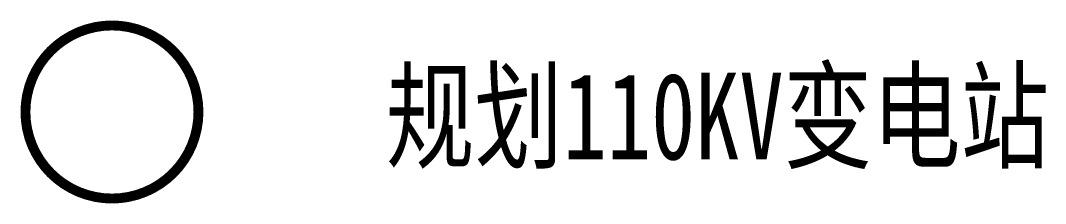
# Model space of a CAD drawing. Header units: millimetres. Extents: x -3.7 to 37.8, y -3.7 to 3.7.
import ezdxf

# ---------------------------------------------------------------- set-up
doc = ezdxf.new("R2010")
doc.units = ezdxf.units.MM
doc.linetypes.add('CONTINOUS', pattern=[0])
doc.layers.add('设施图块', color=7, linetype='Continuous')
doc.styles.add('设施块标注', font='SIMFANG.TTF', dxfattribs={"width": 0.75})

msp = doc.modelspace()

# ---------------------------------------------------------------- linework, layer by layer
at = {"layer": '设施图块', "color": 3, "const_width": 0.4}
msp.add_lwpolyline([(-3.5, 0, 1), (3.5, 0, 1)], format="xyb", close=True, dxfattribs=at)

# ---------------------------------------------------------------- texts
at = {"layer": '设施图块', "linetype": 'CONTINOUS', "style": '设施块标注', "width": 0.75}
msp.add_attdef('规划110KV变电站', (11.082, -1.916), '规划110kV变电站', height=3.5, dxfattribs=at)

doc.saveas('drawing.dxf')
